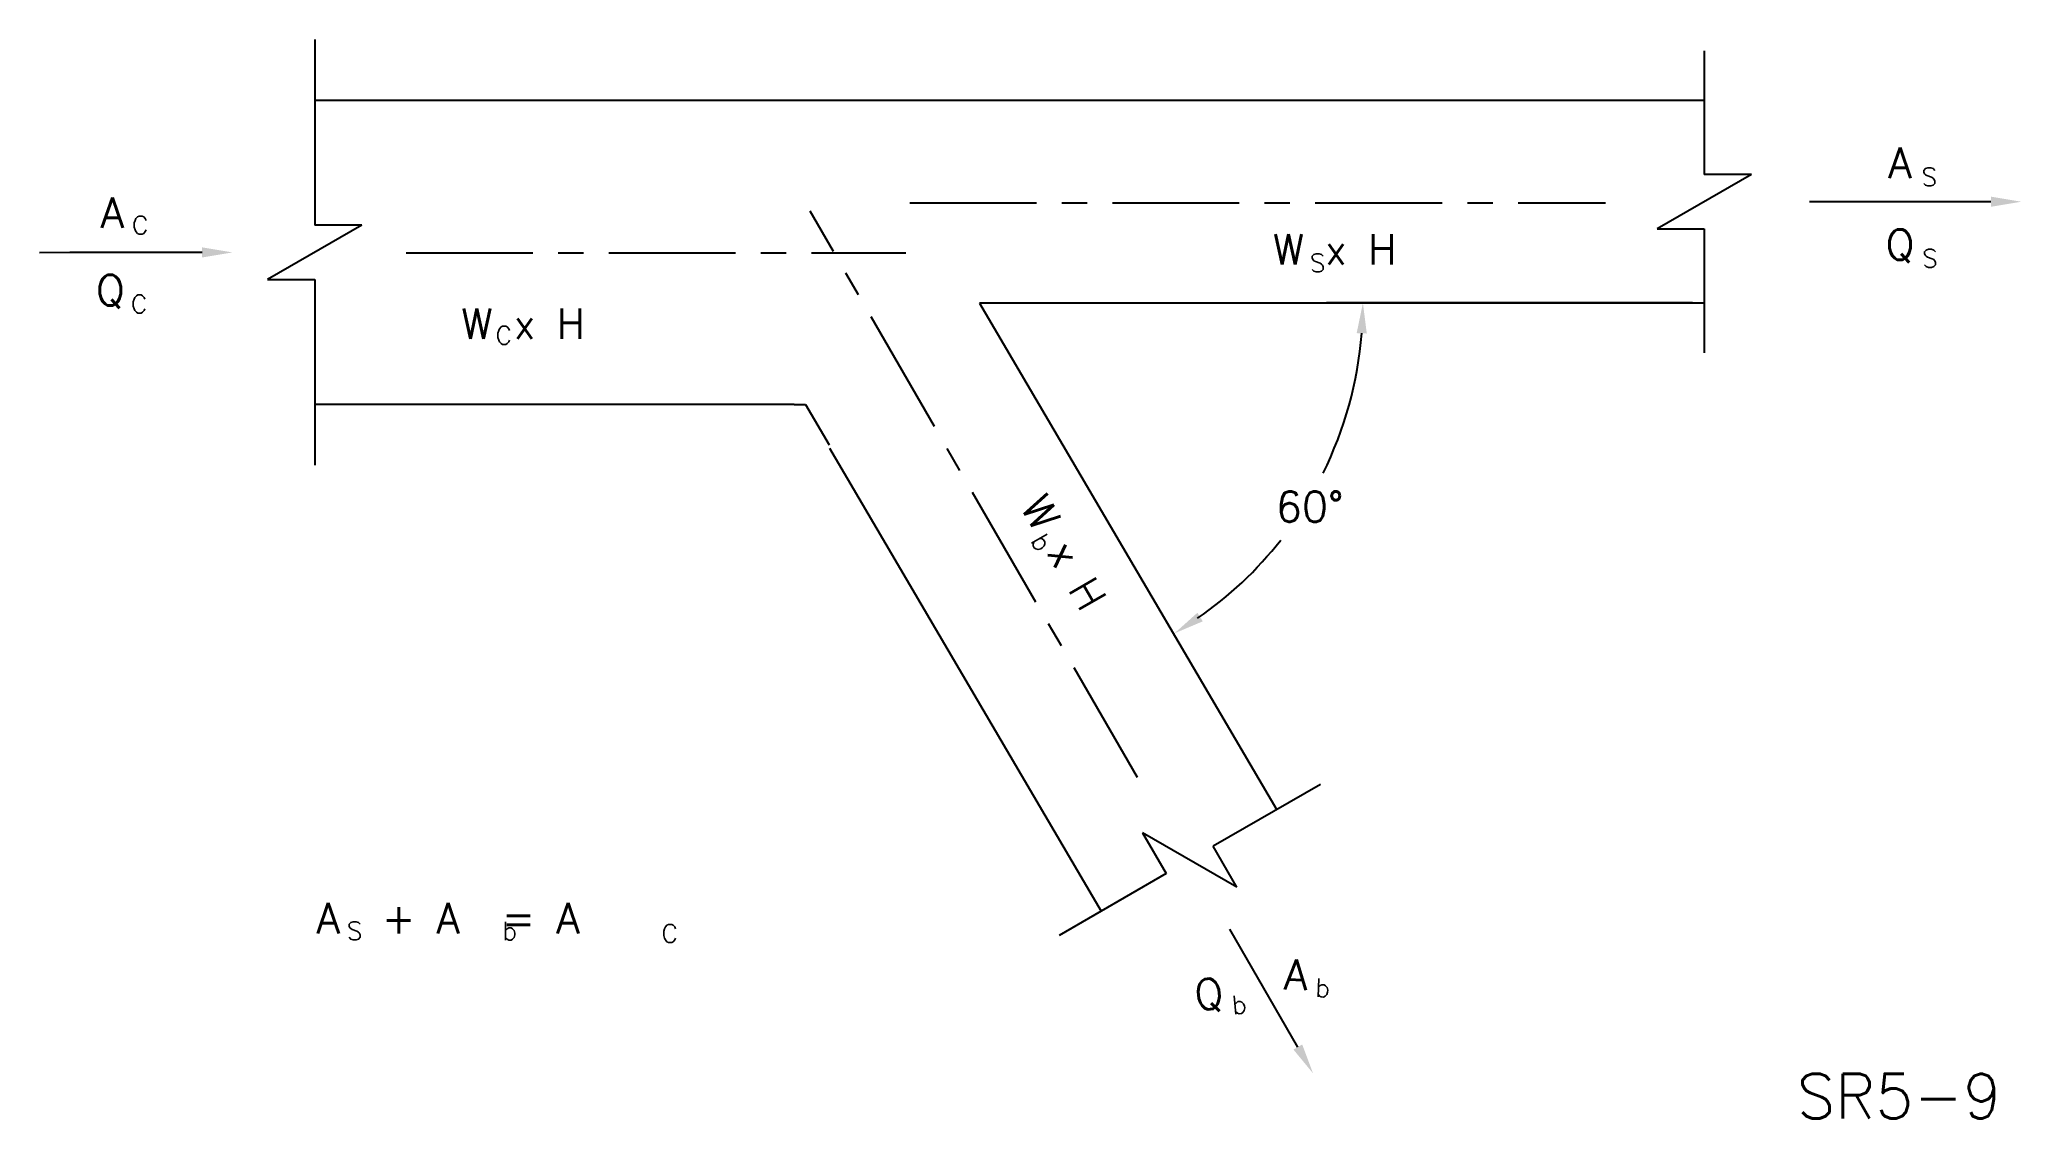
# Model space of a CAD drawing. Extents: x 0.81 to 10.59, y 1.53 to 6.85.
import ezdxf
from ezdxf.enums import TextEntityAlignment as Align

# ---------------------------------------------------------------- set-up
doc = ezdxf.new("R2010")
doc.units = 0
doc.header["$LTSCALE"] = 0.5
doc.header["$MEASUREMENT"] = 0
doc.linetypes.add('CENTER', pattern=[2, 1.25, -0.25, 0.25, -0.25])
doc.layers.get('0').update_dxf_attribs({"linetype": 'CONTINUOUS'})
doc.layers.add('CENTER', color=7, linetype='CENTER')
doc.layers.add('NUMBER', color=7, linetype='CONTINUOUS')
doc.styles.add('ROMANS', font='romans')

msp = doc.modelspace()

# ---------------------------------------------------------------- linework, layer by layer
for p, q in [((2.1687, 6.8527), (2.1687, 5.9368)), ((9.0247, 6.7974), (9.0247, 6.1868)), ((9.0247, 6.5527), (2.1687, 6.5527)), ((9.257, 6.1868), (8.7923, 5.9185)), ((9.257, 6.1868), (9.0247, 6.1868)), ((4.7275, 5.8068), (4.6124, 6.0054)), ((9.841, 6.0527), (9.5433, 6.0527)), ((10.4389, 6.0527), (9.841, 6.0527)), ((2.4011, 5.9368), (1.9364, 5.6685)), ((2.4011, 5.9368), (2.1687, 5.9368)), ((8.7923, 5.9185), (9.0247, 5.9185)), ((9.0247, 5.9185), (9.0247, 5.3079)), ((0.9601, 5.8027), (0.8115, 5.8001)), ((1.6128, 5.8027), (0.9601, 5.8027)), ((1.9364, 5.6685), (2.1687, 5.6685)), ((2.1687, 5.6685), (2.1687, 4.7527)), ((9.0247, 5.5527), (5.4492, 5.5527)), ((5.4492, 5.5527), (6.915, 3.0528)), ((8.9671, 5.5537), (7.1603, 5.5532)), ((4.535, 5.0527), (2.1687, 5.0527)), ((4.535, 5.0527), (4.5479, 5.0527)), ((4.5479, 5.0527), (4.5896, 5.0525)), ((4.5896, 5.0525), (4.7065, 4.8536)), ((4.708, 4.8364), (6.049, 2.5528)), ((7.1309, 3.1775), (6.6022, 2.8722)), ((6.7183, 2.6709), (6.2536, 2.9393)), ((6.2536, 2.9393), (6.3698, 2.738)), ((6.7183, 2.6709), (6.6022, 2.8722)), ((6.3698, 2.738), (5.841, 2.4327)), ((7.0192, 1.8816), (6.6838, 2.4625))]:
    msp.add_line(p, q)
for start, end in [(333.63085, 355.47169), (304.66264, 321.7822)]:
    msp.add_arc((5.4492, 5.5527), 1.8911, start, end)
for points in [[(10.4389, 6.0777), (10.4389, 6.0277), (10.5889, 6.0527)], [(1.6128, 5.8277), (1.6128, 5.7777), (1.7628, 5.8027)], [(7.3095, 5.4043), (7.3594, 5.4024), (7.3403, 5.5532)], [(6.5504, 3.9822), (6.5236, 4.0244), (6.4103, 3.9229)], [(6.9975, 1.8691), (7.0408, 1.8941), (7.0942, 1.7517)]]:
    msp.add_solid(points)
at = {"layer": 'CENTER'}
for p, q in [((5.1055, 6.0465), (8.5366, 6.0465)), ((2.6195, 5.8001), (5.085, 5.8001)), ((6.2278, 3.2118), (4.7275, 5.8068))]:
    msp.add_line(p, q, dxfattribs=at)

# ---------------------------------------------------------------- texts
at = {"style": 'ROMANS'}
for s, height, p in [('A', 0.15, (9.9325, 6.1696)), ('S', 0.09, (10.0959, 6.1305)), ('A', 0.15, (1.1127, 5.924)), ('C', 0.09, (1.2671, 5.8923)), ('W x H', 0.15, (6.8962, 5.7428)), ('Q', 0.15, (9.9191, 5.7665)), ('S', 0.09, (7.0788, 5.7062)), ('S', 0.09, (10.0992, 5.7284)), ('Q', 0.15, (1.0892, 5.5413)), ('C', 0.09, (1.2619, 5.5035)), ('W x H', 0.15, (2.8922, 5.3764)), ('C', 0.09, (3.0611, 5.349)), ('A  + A  = A', 0.15, (2.178, 2.4425)), ('S', 0.09, (2.327, 2.4101)), ('b', 0.09, (3.0949, 2.409)), ('C', 0.09, (3.8798, 2.397))]:
    msp.add_text(s, height=height, dxfattribs=at).set_placement(p)
for s, height, rotation, p in [('W x H', 0.15, 300, (5.6473, 4.5484)), ('b', 0.09, 300, (5.6974, 4.381)), ('A', 0.15, 357.61747, (6.9487, 2.1661)), ('Q', 0.15, 5.68551, (6.5169, 2.0617)), ('b', 0.09, 357.61747, (7.1036, 2.13)), ('b', 0.09, 5.68551, (6.6983, 2.0428))]:
    msp.add_text(s, height=height, rotation=rotation, dxfattribs=at).set_placement(p)
msp.add_text('60%%d', height=0.15, dxfattribs=at).set_placement((7.0778, 4.5477), align=Align.MIDDLE_CENTER)
at = {"layer": 'NUMBER', "style": 'ROMANS'}
msp.add_text('SR5-9', height=0.22, dxfattribs=at).set_placement((9.4816, 1.5296))

doc.saveas('drawing.dxf')
